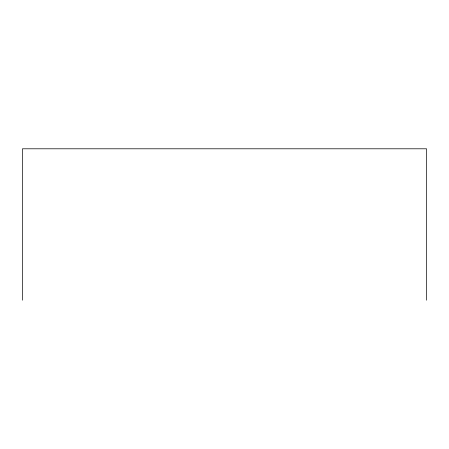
<?xml version="1.0" encoding="UTF-8"?>
<svg xmlns="http://www.w3.org/2000/svg" width="449" height="449" viewBox="0 0 449 449"><rect width="100%" height="100%" fill="white"/><g stroke="black" fill="none" stroke-linecap="round" stroke-linejoin="round"><path stroke-width="0.67" d="M426.55 300.207L426.55 148.793L22.45 148.793L22.45 300.207"/></g></svg>
